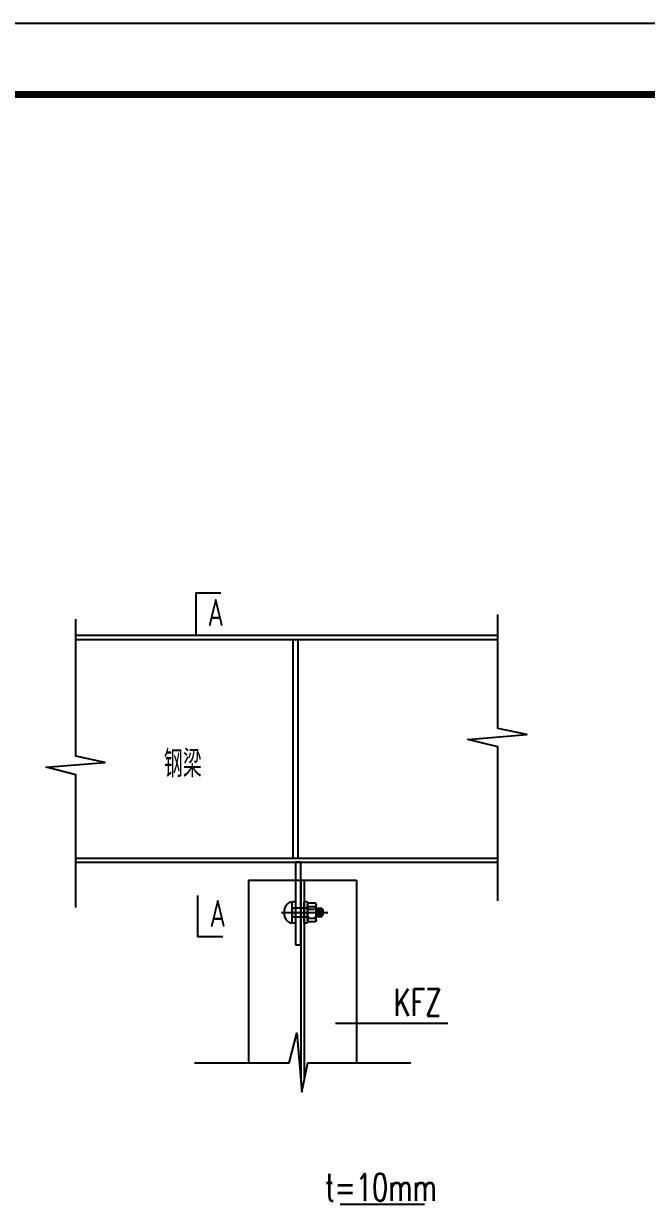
# Model space of a CAD drawing. Extents: x 19118 to 566552, y -1188739 to 92943.
# Drawn here: x 191778 to 200997, y -925096 to -907626 of the extents above; entities that cross this region are included whole.
import ezdxf
from ezdxf.enums import TextEntityAlignment as Align

# ---------------------------------------------------------------- set-up
doc = ezdxf.new("R2010")
doc.units = 0
doc.header["$LTSCALE"] = 1000
doc.header["$MEASUREMENT"] = 0
for name, pattern in [('ACAD_ISO02W100', [15, 12, -3]), ('CENTER', [2, 1.25, -0.25, 0.25, -0.25]), ('CONTINOUS', [0]), ('HIDDEN', [9.525, 6.35, -3.175])]:
    doc.linetypes.add(name, pattern=pattern)
for name, color, linetype in [('BOARD1', 2, 'CONTINOUS'), ('CENTER', 1, 'CENTER'), ('H-立', 3, 'CONTINUOUS'), ('PUB_TITLE', 4, 'CONTINUOUS'), ('中文', 2, 'CONTINUOUS'), ('座标线', 1, 'CONTINUOUS'), ('引线', 9, 'CONTINUOUS'), ('文字', 3, 'CONTINUOUS'), ('标注尺寸', 253, 'CONTINUOUS'), ('砖墙投影', 5, 'HIDDEN'), ('螺栓', 4, 'CONTINUOUS')]:
    doc.layers.add(name, color=color, linetype=linetype)
doc.styles.add('LYT_STYPE', font='txt.shx', dxfattribs={"width": 0.7, "bigfont": 'hztxt.shx'})
doc.styles.get("Standard").update_dxf_attribs({"font": 'atssdeng.shx', "bigfont": 'atssdchn.shx'})

msp = doc.modelspace()

# ---------------------------------------------------------------- hatches: boundary and pattern name
at = {"layer": '螺栓'}
h = msp.add_hatch(dxfattribs=at)
h.set_pattern_fill('ANSI33', color=5, scale=3.2, angle=45.999763, style=0)
h.set_pattern_definition([(268.9997626, (-59318.636, -1453364.53), (-20.3169037, 0.3547171), []), (268.9997626, (-59308.655, -1453374.865), (-20.3169037, 0.3547171), [10.16, -5.08])])
h.paths.add_polyline_path([(196187.39, -920712.44), (196110.59, -920712.44), (196110.59, -920776.43), (196206.59, -920776.43), (196206.59, -920731.64)])
h.paths.add_polyline_path([(196110.59, -920776.43), (196110.59, -920840.44), (196174.59, -920840.44), (196190.52, -920840.44), (196206.59, -920818.95), (196206.59, -920776.43)])

# ---------------------------------------------------------------- linework, layer by layer
at = {"layer": 'BOARD1'}
for points in [[(194695.64, -916051.68), (194328.65, -916051.68), (194328.65, -916665.5)], [(194725.48, -921137.07), (194358.49, -921137.07), (194358.49, -920523.25)]]:
    msp.add_lwpolyline(points, dxfattribs=at)
at = {"layer": 'CENTER'}
msp.add_line((195595.92, -920776.43), (196280.44, -920776.43), dxfattribs=at)
at = {"layer": 'H-立'}
for p, q in [((198798.76, -916745.14), (192552.82, -916745.14)), ((195763.39, -916745.14), (195763.39, -919970.75)), ((195843.39, -919968.75), (195843.39, -916741.14)), ((192552.82, -919970.75), (198798.76, -919970.75)), ((195107.39, -920296.43), (195107.39, -923003.71)), ((195107.39, -920296.43), (196707.39, -920296.43)), ((196707.39, -920296.43), (196707.39, -923003.71))]:
    msp.add_line(p, q, dxfattribs=at)
for points in [[(198798.76, -916681.06), (192552.82, -916681.06)], [(192552.82, -920034.83), (198798.76, -920034.83)]]:
    msp.add_lwpolyline(points, dxfattribs=at)
msp.add_lwpolyline([(195803.39, -921256.43), (195883.39, -921256.43), (195883.39, -920034.83), (195803.39, -920034.83)], close=True, dxfattribs=at)
at = {"layer": 'PUB_TITLE'}
msp.add_lwpolyline([(77811.65, -969995.52), (210216.65, -969995.52), (210216.65, -907625.52), (77811.65, -907625.52)], close=True, dxfattribs=at)
at = {"layer": 'PUB_TITLE', "const_width": 105}
msp.add_lwpolyline([(80436.65, -968945.52), (209166.65, -968945.52), (209166.65, -908675.52), (80436.65, -908675.52)], close=True, dxfattribs=at)
at = {"layer": '座标线'}
for points in [[(192552.82, -920703.6), (192552.82, -918739.61), (192110.06, -918628.82), (192980.52, -918556.23), (192552.82, -918464.54), (192552.82, -916439.47)], [(198798.76, -920604.52), (198798.76, -918328.24), (198356, -918217.45), (199226.46, -918144.86), (198798.76, -918053.18), (198798.76, -916367.39)], [(194307.55, -923003.71), (195711.88, -923003.71), (195822.67, -922560.96), (195895.25, -923431.42), (195986.94, -923003.71), (197509.45, -923003.71)]]:
    msp.add_lwpolyline(points, dxfattribs=at)
at = {"layer": '引线'}
msp.add_lwpolyline([(197712.68, -925095.68), (196461.97, -925095.68)], dxfattribs=at)
at = {"layer": '标注尺寸'}
msp.add_line((198055.96, -922417.27), (196397.38, -922417.27), dxfattribs=at)
at = {"layer": '砖墙投影', "ltscale": 1200}
for p, q in [((195883.39, -920296.43), (195883.39, -923289.19)), ((195931.39, -920296.43), (195931.39, -923262.83))]:
    msp.add_line(p, q, dxfattribs=at)
at = {"layer": '螺栓'}
for p, q in [((195971.39, -920726.24), (196083.39, -920726.24)), ((196001.79, -920690.51), (196091.39, -920690.51)), ((196001.79, -920862.36), (196091.39, -920862.36))]:
    msp.add_line(p, q, dxfattribs=at)
msp.add_lwpolyline([(195752.19, -920712.43), (195752.19, -920642.03, 0.41421356), (195732.99, -920622.83), (195720.63, -920622.83, 0.26335245), (195636.99, -920738.03), (195636.99, -920814.83, 0.26335245), (195720.63, -920930.03), (195732.99, -920930.03, 0.41421356), (195752.19, -920910.83), (195752.19, -920840.43)], format="xyb", dxfattribs=at)
for points in [[(195752.19, -920917.23), (195752.19, -920635.63, -0.41421356), (195771.39, -920616.43), (195784.19, -920616.43, -0.41421356), (195803.39, -920635.64), (195803.39, -920917.24, -0.41421356), (195784.19, -920936.43), (195771.39, -920936.43, -0.41421356)], [(195931.39, -920917.24), (195931.39, -920635.64, -0.41421356), (195950.59, -920616.44), (195963.39, -920616.44, -0.41421356), (195982.59, -920635.64), (195982.59, -920917.24, -0.41421356), (195963.39, -920936.44), (195950.59, -920936.44, -0.41421356)], [(196001.79, -920635.63), (196091.39, -920635.64, -0.69973381), (196091.39, -920690.51, -0.22345852), (196091.39, -920862.36, -0.69973381), (196091.39, -920917.24), (196001.79, -920917.23, -0.69973381), (196001.79, -920862.36, -0.22345852), (196001.79, -920690.51, -0.69973381)]]:
    msp.add_lwpolyline(points, format="xyb", close=True, dxfattribs=at)
for points in [[(195982.59, -920889.8), (195982.59, -920663.07)], [(196110.59, -920889.8), (196110.59, -920663.07)], [(196110.59, -920889.8), (196110.59, -920663.07)], [(195752.19, -920712.43), (195752.19, -920840.43)], [(195982.59, -920862.36), (195982.59, -920889.8)]]:
    msp.add_lwpolyline(points, dxfattribs=at)
at = {"layer": '螺栓', "color": 5, "linetype": 'ACAD_ISO02W100'}
msp.add_lwpolyline([(195752.19, -920840.43), (195982.59, -920840.43), (195982.59, -920712.43), (195752.19, -920712.43)], dxfattribs=at)
at = {"layer": '螺栓'}
msp.add_lwpolyline([(196206.59, -920731.64), (196206.59, -920818.95), (196190.52, -920840.44), (196174.59, -920840.44), (196110.59, -920840.44), (196110.59, -920712.44), (196187.39, -920712.44)], close=True, dxfattribs=at)

# ---------------------------------------------------------------- texts
at = {"layer": '中文', "color": 3, "width": 0.7}
for p in [(194502.09, -916538.21), (194531.93, -920990.29)]:
    msp.add_text('A', height=400, dxfattribs=at).set_placement(p)
at = {"layer": '文字', "style": 'LYT_STYPE', "width": 0.7}
for s, p in [('钢梁', (194135.45, -918577.53)), ('KFZ', (197609.55, -922104.74)), ('t=10mm', (197067.55, -924841.32))]:
    msp.add_text(s, height=400, dxfattribs=at).set_placement(p, align=Align.MIDDLE_CENTER)

doc.saveas('drawing.dxf')
